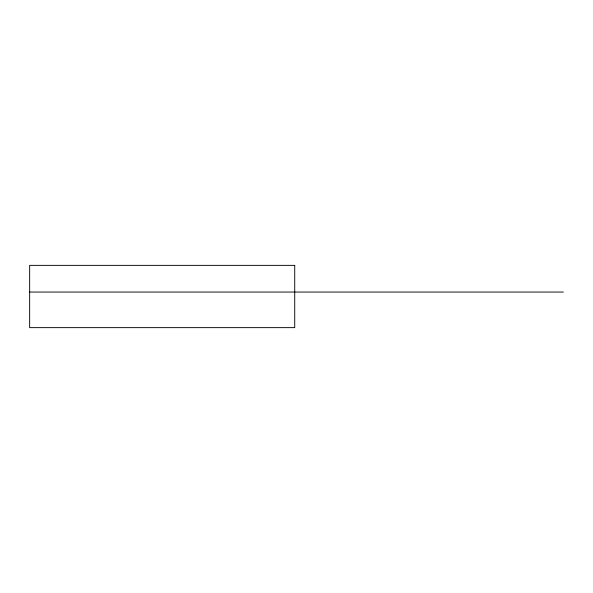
<?xml version="1.0" encoding="UTF-8"?>
<svg xmlns="http://www.w3.org/2000/svg" width="593" height="593" viewBox="0 0 593 593"><rect width="100%" height="100%" fill="white"/><g stroke="black" fill="none" stroke-linecap="round" stroke-linejoin="round"><path stroke-width="0.89" d="M29.65 292.053L563.35 292.053M294.721 265.368L29.65 265.368L29.65 327.632L294.721 327.632L294.721 265.368"/></g></svg>
